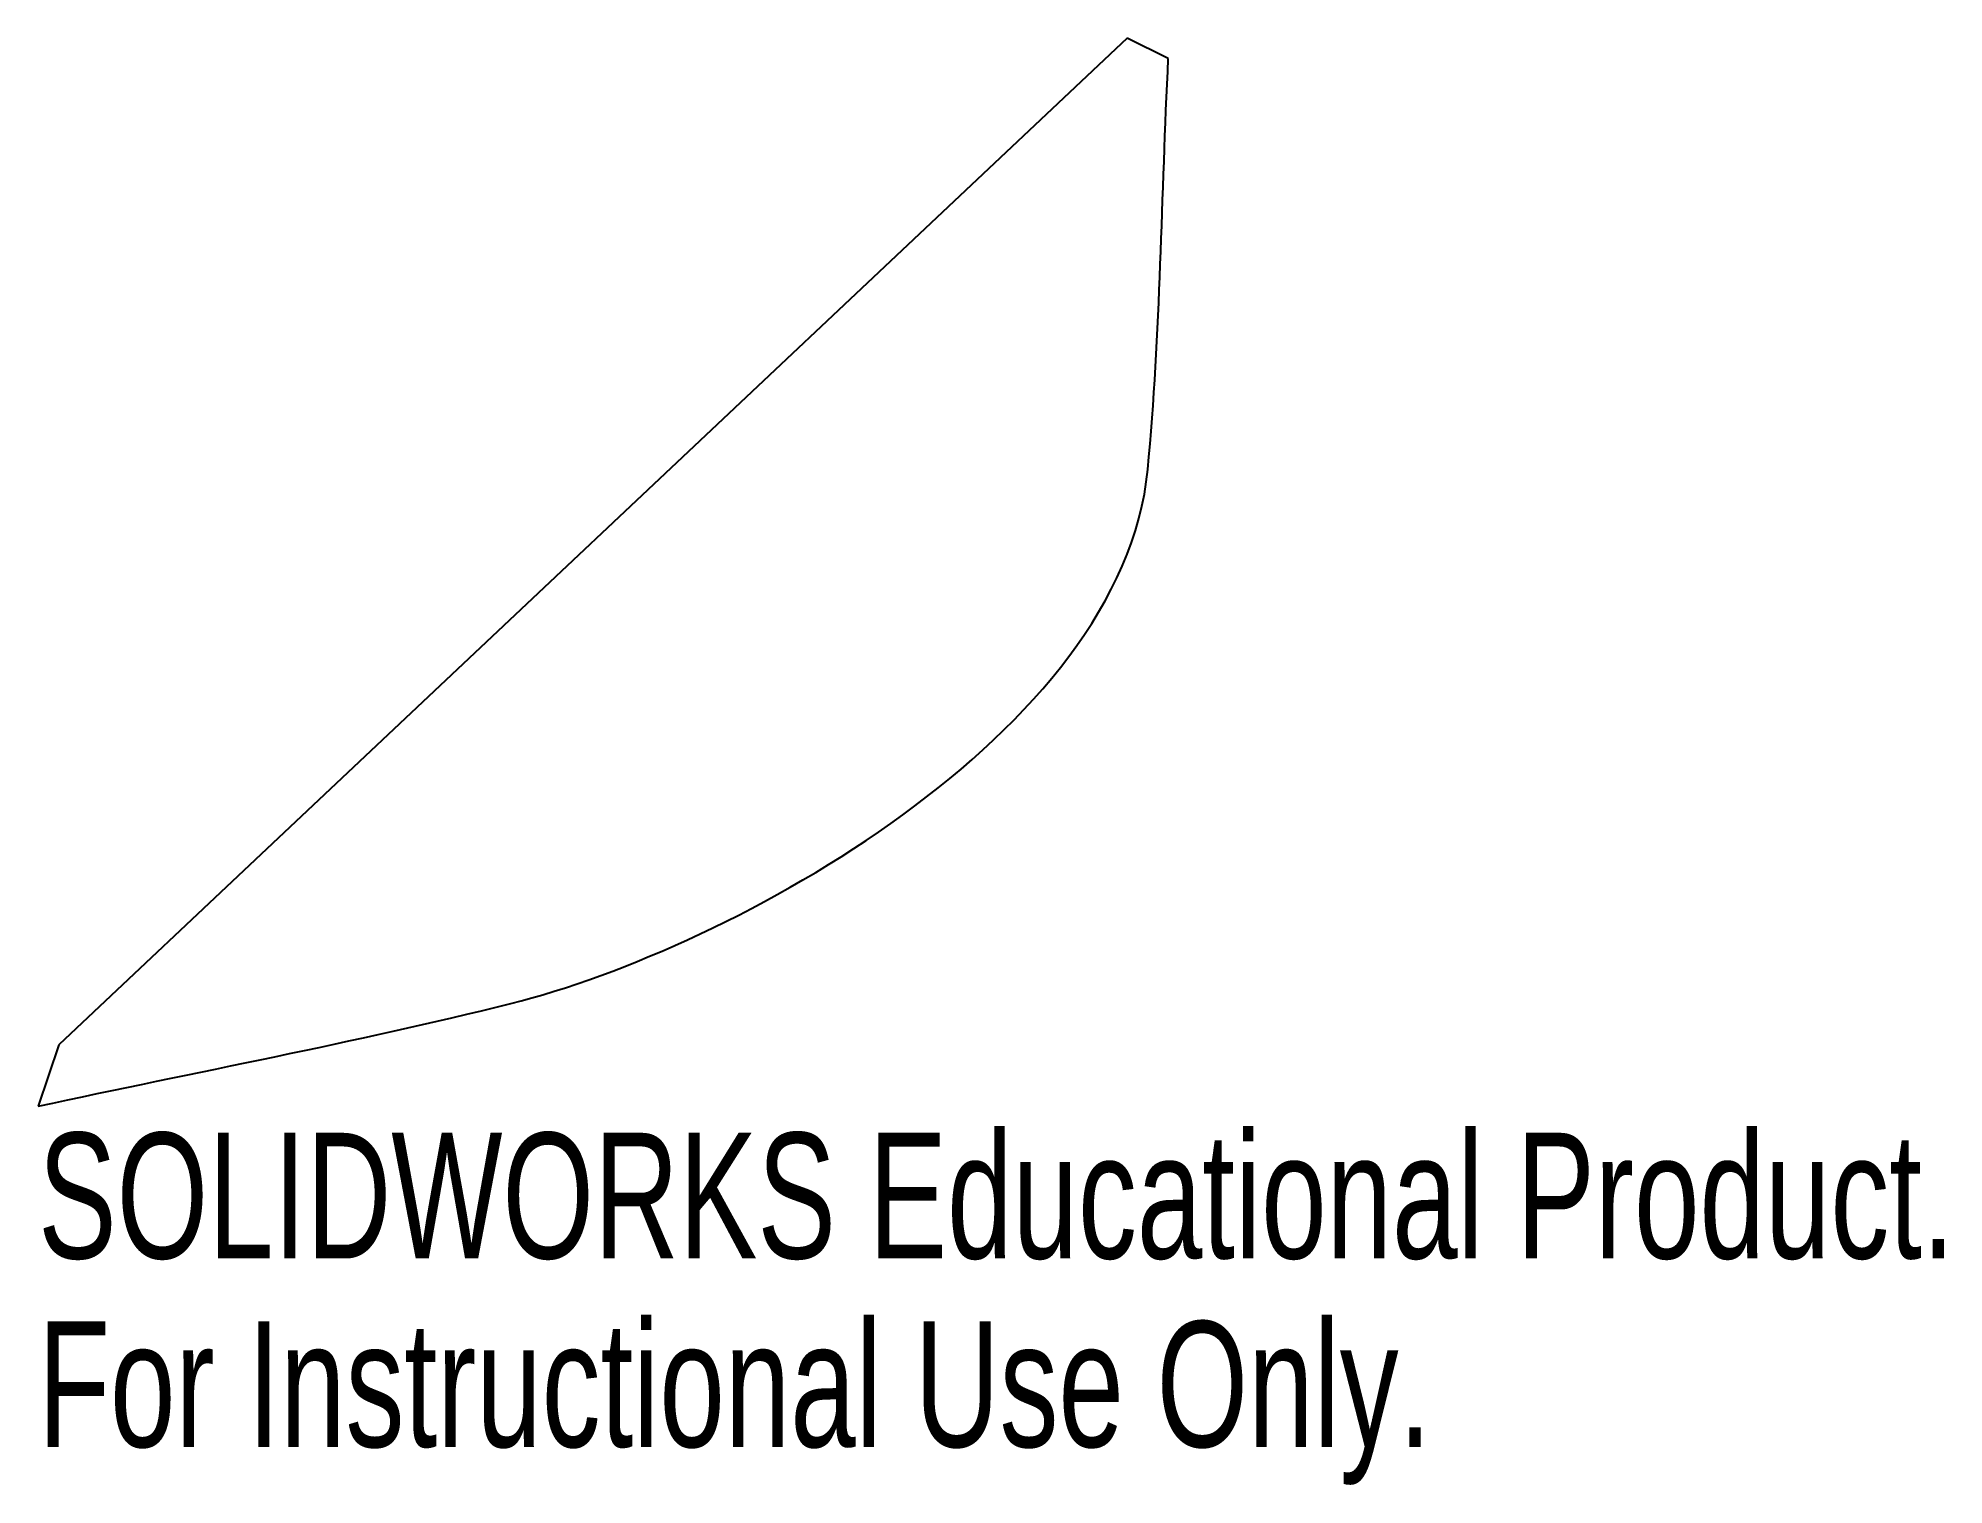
# Model space of a CAD drawing. Header units: inches. Extents: x 9.95 to 12.84, y 1.29 to 3.48.
import ezdxf

# ---------------------------------------------------------------- set-up
doc = ezdxf.new("R2010")
doc.units = ezdxf.units.IN
doc.header["$MEASUREMENT"] = 0
doc.styles.add('SLDTEXTSTYLE0', font='TXT', dxfattribs={"width": 0.7})

msp = doc.modelspace()

# ---------------------------------------------------------------- linework, layer by layer
at = {"color": 7, "linetype": 'Continuous', "lineweight": 25}
for p, q in [((11.6012, 3.4835), (9.9839, 1.9594)), ((11.6634, 3.4524), (11.6012, 3.4835)), ((9.9839, 1.9594), (9.9528, 1.8661))]:
    msp.add_line(p, q, dxfattribs=at)
msp.add_open_spline([(9.9528, 1.8661), (10.1912, 1.918), (10.4314, 1.9625), (10.6681, 2.0217), (11.0034, 2.1055), (11.5942, 2.4303), (11.6323, 2.8303), (11.652, 3.037), (11.653, 3.245), (11.6634, 3.4524)], degree=3, knots=[0, 0, 0, 0, 1, 1, 1, 2, 2, 2, 3, 3, 3, 3], dxfattribs=at)

# ---------------------------------------------------------------- texts
at = {"color": 7, "linetype": 'Continuous', "char_height": 0.1903, "attachment_point": 1, "style": 'SLDTEXTSTYLE0'}
for s, insert in [('SOLIDWORKS Educational Product.', (9.9528, 1.826)), ('For Instructional Use Only.', (9.9528, 1.5406))]:
    msp.add_mtext(s, dxfattribs=dict(at, insert=insert))

doc.saveas('drawing.dxf')
